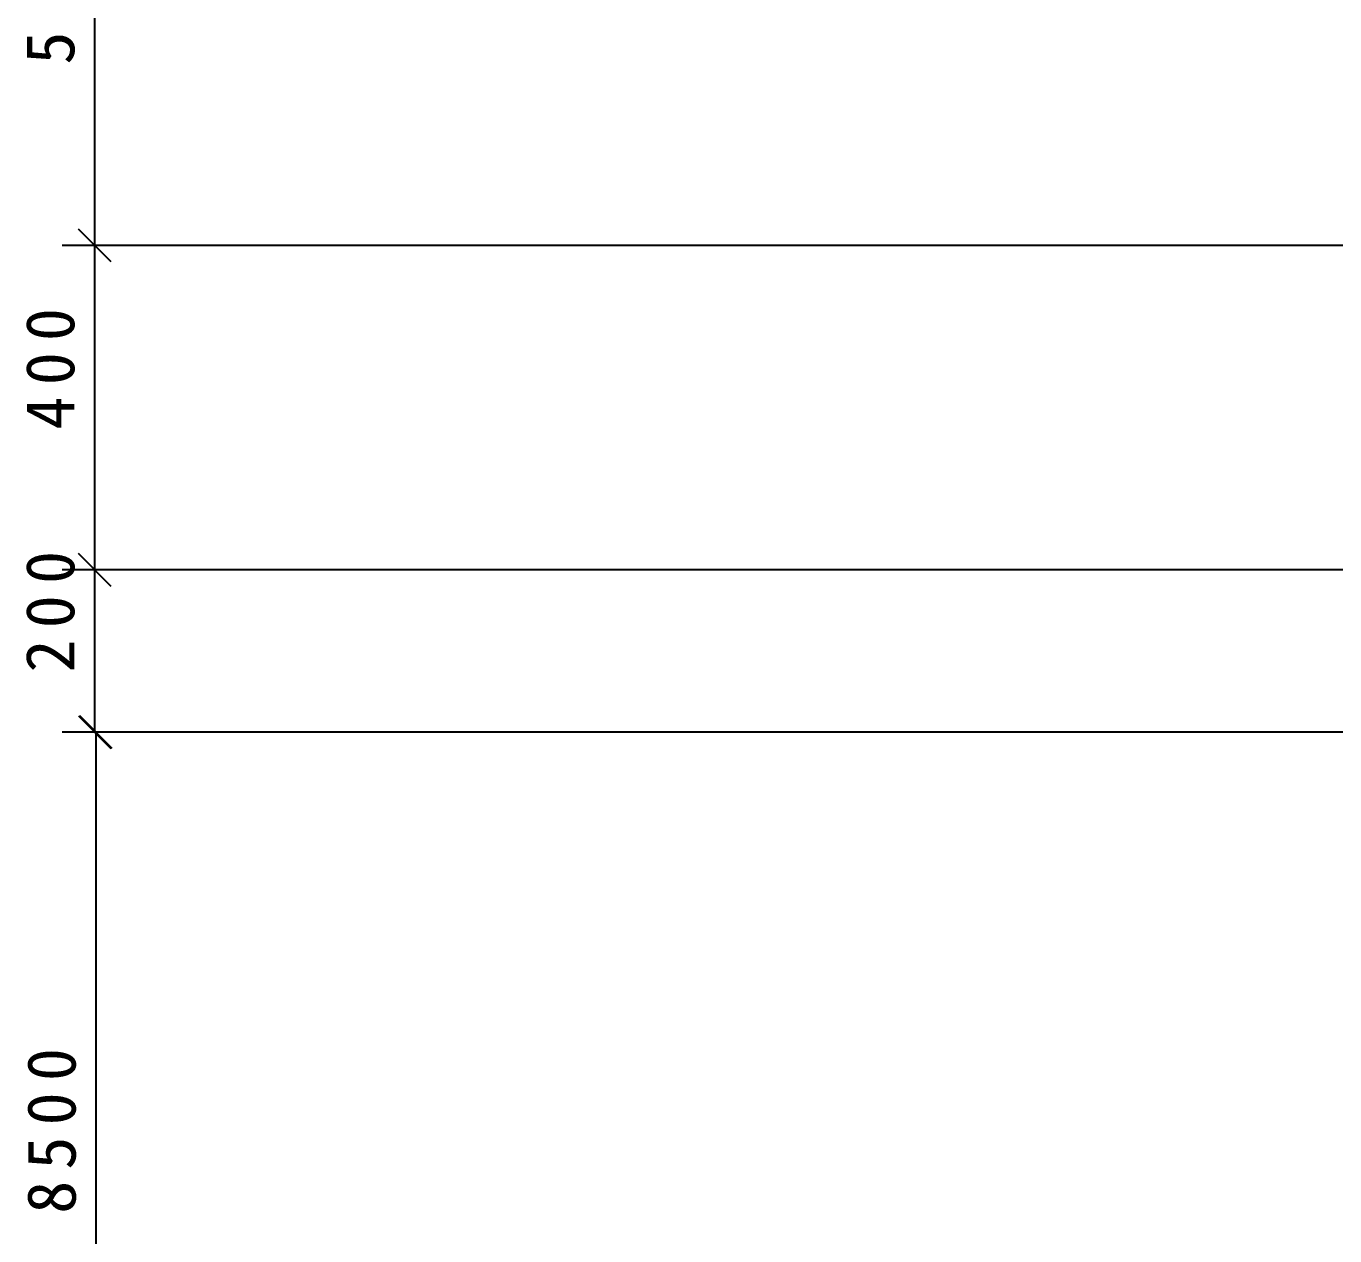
# Model space of a CAD drawing. Header units: metres. Extents: x 0 to 420, y 0 to 297.
# Drawn here: x 125.1 to 205.8, y 147.2 to 221.7 of the extents above; entities that cross this region are included whole.
import ezdxf

# ---------------------------------------------------------------- set-up
doc = ezdxf.new("R2010")
doc.units = ezdxf.units.M

msp = doc.modelspace()

# ---------------------------------------------------------------- linework, layer by layer
for p, q in [((129.34, 233.15), (129.34, 208.23)), ((128.34, 209.23), (130.34, 207.23)), ((130.34, 207.23), (128.34, 209.23)), ((215.95, 208.23), (127.34, 208.23)), ((215.95, 208.23), (127.34, 208.23)), ((129.34, 208.23), (129.34, 188.23)), ((130.34, 187.23), (128.34, 189.23)), ((128.34, 189.23), (130.34, 187.23)), ((215.95, 188.23), (127.34, 188.23)), ((215.95, 188.23), (127.34, 188.23)), ((129.34, 188.23), (129.34, 178.23)), ((128.34, 179.23), (130.34, 177.23)), ((130.42, 177.23), (128.42, 179.23)), ((215.95, 178.23), (127.34, 178.23)), ((215.95, 178.23), (127.42, 178.23)), ((129.42, 178.23), (129.42, 123.01))]:
    msp.add_line(p, q)

# ---------------------------------------------------------------- texts
for s, p in [('5', (128.09, 219.37)), ('0', (128.09, 202.33)), ('0', (128.09, 199.61)), ('4', (128.09, 196.88)), ('0', (128.09, 187.36)), ('0', (128.09, 184.63)), ('2', (128.09, 181.9)), ('0', (128.17, 156.72)), ('0', (128.17, 153.99)), ('5', (128.17, 151.26)), ('8', (128.17, 148.54))]:
    msp.add_text(s, height=3, rotation=90).set_placement(p)

doc.saveas('drawing.dxf')
